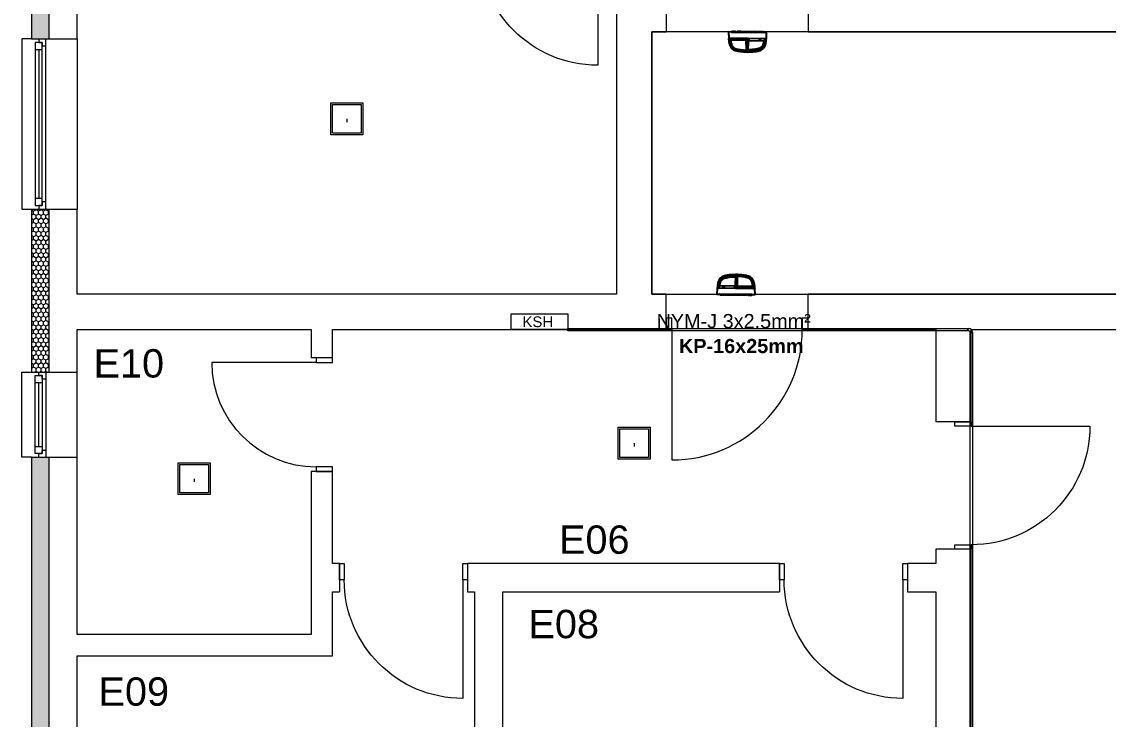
# Model space of a CAD drawing. Header units: feet. Extents: x 2566339 to 2624673, y -122443 to -81443.
# Drawn here: x 2579760 to 2587415, y -104858 to -99938 of the extents above; entities that cross this region are included whole.
import ezdxf

# ---------------------------------------------------------------- set-up
doc = ezdxf.new("R2010")
doc.units = ezdxf.units.FT
doc.header["$MEASUREMENT"] = 0
doc.layers.add('00E-Ndriqimi', color=5, linetype='Continuous', lineweight=18)
doc.layers.add('2DE_PRO_KT', color=6, linetype='Continuous', lineweight=15)
doc.layers.add('00E-Ndriqimi elektrike', color=5, linetype='Continuous')
doc.layers.add('Exterior walls', color=7, linetype='Continuous')
for name, color, linetype, lineweight, true_color in [('Annotation - Text_Pen_No__82', 7, 'Continuous', 5, 0xaaaaaa), ('ARCHICAD Doors_Pen_No__82', 7, 'Continuous', 5, 0xaaaaaa), ('ARCHICAD Windows_Pen_No__82', 7, 'Continuous', 5, 0xaaaaaa), ('Exterior walls_Pen_No__102', 7, 'Continuous', 5, 0xcccccc), ('Exterior walls_Pen_No__82', 7, 'Continuous', 5, 0xaaaaaa), ('Text blocks_Pen_No__82', 7, 'Continuous', 5, 0xaaaaaa)]:
    doc.layers.add(name, color=color, linetype=linetype, lineweight=lineweight, true_color=true_color)
doc.styles.add('CP_ATTR', font='arial.ttf')
doc.styles.add('GENERATED_STYLE_1', font='arial.ttf')
doc.styles.add('GENERATED_STYLE_2', font='arialbd.ttf')
pattern_1 = [(90, (2247653.822, -76424.967), (-34.641016, 0), [20, -40]), (90, (2247636.502, -76394.967), (-34.641016, 0), [20, -40]), (150, (2247653.822, -76404.967), (17.320508, 30), [20, -40]), (150, (2247619.18, -76404.967), (17.320508, 30), [20, -40]), (210, (2247653.822, -76424.967), (-17.320508, 30), [20, -40]), (210, (2247619.18, -76424.967), (-17.320508, 30), [20, -40])]

# ---------------------------------------------------------------- blocks, each defined once
blk = doc.blocks.new('Window 22_2')
at = {"layer": 'ARCHICAD Windows_Pen_No__82', "color": 253, "linetype": 'Continuous', "lineweight": 5, "true_color": 0xaaaaaa}
for p, q in [((-300, 50), (-300, 120)), ((-300, 120), (300, 120)), ((300, 120), (300, 50)), ((-300, 50), (-300, 0)), ((-300, 0), (-275, 0)), ((-300, 0), (-300, -50)), ((-300, 0), (-300, -50)), ((-275, 25), (-225, 25)), ((-275, -25), (-275, 25)), ((-275, 0), (-275, -25)), ((-225, 25), (225, 25)), ((-225, 25), (-225, -25)), ((-225, 25), (225, 25)), ((-225, 0), (225, 0)), ((225, -25), (225, 25)), ((225, 25), (275, 25)), ((275, 25), (275, -25)), ((275, -25), (275, 0)), ((275, 0), (300, 0)), ((300, 50), (300, 0)), ((300, 0), (300, -50)), ((300, 0), (300, -50)), ((-250, -50), (-300, -50)), ((-300, -50), (-300, -70)), ((-300, -70), (-300, -270)), ((-275, -25), (-250, -25)), ((-225, -25), (-275, -25)), ((-250, -25), (-250, -50)), ((250, -50), (-250, -50)), ((225, -25), (-225, -25)), ((275, -25), (225, -25)), ((250, -50), (250, -25)), ((250, -25), (275, -25)), ((300, -50), (250, -50)), ((300, -50), (300, -70)), ((300, -70), (300, -270)), ((-300, -270), (300, -270))]:
    blk.add_line(p, q, dxfattribs=at)
blk = doc.blocks.new('Window 22_3')
at = {"layer": 'ARCHICAD Windows_Pen_No__82', "color": 253, "linetype": 'Continuous', "lineweight": 5, "true_color": 0xaaaaaa}
for p, q in [((-600, 50), (-600, 120)), ((-600, 120), (600, 120)), ((600, 120), (600, 50)), ((-600, 50), (-600, 0)), ((-600, 0), (-575, 0)), ((-600, 0), (-600, -50)), ((-600, 0), (-600, -50)), ((-575, 25), (-525, 25)), ((-575, -25), (-575, 25)), ((-575, 0), (-575, -25)), ((-525, 25), (525, 25)), ((-525, 25), (-525, -25)), ((-525, 25), (525, 25)), ((-525, 0), (525, 0)), ((525, -25), (525, 25)), ((525, 25), (575, 25)), ((575, 25), (575, -25)), ((575, -25), (575, 0)), ((575, 0), (600, 0)), ((600, 50), (600, 0)), ((600, 0), (600, -50)), ((600, 0), (600, -50)), ((-550, -50), (-600, -50)), ((-600, -50), (-600, -70)), ((-600, -70), (-600, -270)), ((-575, -25), (-550, -25)), ((-525, -25), (-575, -25)), ((-550, -25), (-550, -50)), ((550, -50), (-550, -50)), ((525, -25), (-525, -25)), ((575, -25), (525, -25)), ((550, -50), (550, -25)), ((550, -25), (575, -25)), ((600, -50), (550, -50)), ((600, -50), (600, -70)), ((600, -70), (600, -270)), ((-600, -270), (600, -270))]:
    blk.add_line(p, q, dxfattribs=at)
blk = doc.blocks.new('Wall_11', base_point=(2579829.8, -94539.2))
at = {"layer": 'Exterior walls_Pen_No__82', "linetype": 'Continuous', "lineweight": 5, "true_color": 0xaaaaaa}
h = blk.add_hatch(dxfattribs=at)
h.set_pattern_fill('STYROFOAM_SM_INSULATION', color=253, style=0, pattern_type=2)
h.set_pattern_definition(pattern_1)
h.paths.add_polyline_path([(2579829.8, -100059.2), (2579879.8, -100059.2), (2579929.8, -100059.2), (2579949.8, -100059.2), (2579949.8, -94659.2), (2579829.8, -94539.2)])
h = blk.add_hatch(dxfattribs=at)
h.set_pattern_fill('STYROFOAM_SM_INSULATION', color=253, style=0, pattern_type=2)
h.set_pattern_definition(pattern_1)
h.paths.add_polyline_path([(2579829.8, -101259.2), (2579829.8, -102409.2), (2579879.8, -102409.2), (2579929.8, -102409.2), (2579949.8, -102409.2), (2579949.8, -101259.2), (2579929.8, -101259.2), (2579879.8, -101259.2)])
h = blk.add_hatch(dxfattribs=at)
h.set_pattern_fill('STYROFOAM_SM_INSULATION', color=253, style=0, pattern_type=2)
h.set_pattern_definition(pattern_1)
h.paths.add_polyline_path([(2579879.8, -103009.2), (2579829.8, -103009.2), (2579829.8, -107579.2), (2579949.8, -107459.2), (2579949.8, -103009.2), (2579929.8, -103009.2)])
at = {"layer": 'Exterior walls_Pen_No__82', "color": 253, "linetype": 'Continuous', "lineweight": 5, "true_color": 0xaaaaaa}
for p, q in [((2579949.8, -94659.2), (2579949.8, -100059.2)), ((2579829.8, -100059.2), (2579879.8, -100059.2)), ((2579879.8, -100059.2), (2579929.8, -100059.2)), ((2579929.8, -100059.2), (2579949.8, -100059.2)), ((2579949.8, -100059.2), (2580149.8, -100059.2)), ((2579829.8, -101259.2), (2579879.8, -101259.2)), ((2579879.8, -101259.2), (2579929.8, -101259.2)), ((2579929.8, -101259.2), (2579949.8, -101259.2)), ((2579949.8, -101259.2), (2579949.8, -102409.2)), ((2579949.8, -101259.2), (2580149.8, -101259.2)), ((2579829.8, -102409.2), (2579879.8, -102409.2)), ((2579879.8, -102409.2), (2579929.8, -102409.2)), ((2579929.8, -102409.2), (2579949.8, -102409.2)), ((2579949.8, -102409.2), (2580149.8, -102409.2)), ((2579829.8, -103009.2), (2579879.8, -103009.2)), ((2579879.8, -103009.2), (2579929.8, -103009.2)), ((2579929.8, -103009.2), (2579949.8, -103009.2)), ((2579949.8, -103009.2), (2579949.8, -107459.2)), ((2579949.8, -103009.2), (2580149.8, -103009.2))]:
    blk.add_line(p, q, dxfattribs=at)
at = {"layer": 'Exterior walls_Pen_No__82', "color": 253, "linetype": 'Continuous', "lineweight": 5, "true_color": 0xaaaaaa, "flags": 128}
for points in [[(2579829.8, -94539.2), (2579829.8, -100059.2)], [(2580149.8, -100059.2), (2580149.8, -99409.2)], [(2579829.8, -101259.2), (2579829.8, -102409.2)], [(2580149.8, -101859.2), (2580149.8, -101259.2)], [(2580149.8, -102409.2), (2580149.8, -102109.2)], [(2579829.8, -103009.2), (2579829.8, -107579.2)], [(2580149.8, -104259.2), (2580149.8, -103009.2)], [(2580149.8, -107259.2), (2580149.8, -104409.2)]]:
    blk.add_lwpolyline(points, dxfattribs=at)
at = {"layer": 'ARCHICAD Windows_Pen_No__82', "color": 253, "linetype": 'Continuous', "lineweight": 5, "true_color": 0xaaaaaa, "xscale": -1, "zscale": 1000, "rotation": 90}
blk.add_blockref('Window 22_3', (2579879.8, -100659.2), dxfattribs=at)
at = {"layer": 'ARCHICAD Windows_Pen_No__82', "color": 253, "linetype": 'Continuous', "lineweight": 5, "true_color": 0xaaaaaa, "zscale": 1000, "rotation": 90}
blk.add_blockref('Window 22_2', (2579879.8, -102709.2), dxfattribs=at)
blk = doc.blocks.new('Storefront with Transom 22_4')
at = {"layer": 'ARCHICAD Doors_Pen_No__82', "color": 253, "linetype": 'Continuous', "lineweight": 5, "true_color": 0xaaaaaa}
for p, q in [((460, 0), (460, 920)), ((-500, 0), (-500, -80)), ((-460, 0), (-500, 0)), ((-500, 0), (-500, -80)), ((-500, 0), (-500, -80)), ((-460, -80), (-460, 0)), ((460, 0), (460, -80)), ((500, 0), (460, 0)), ((500, -80), (500, 0)), ((500, 0), (500, -80)), ((500, 0), (500, -80)), ((-500, -80), (-460, -80)), ((-500, -80), (-500, -250)), ((460, -80), (500, -80)), ((500, -80), (500, -250))]:
    blk.add_line(p, q, dxfattribs=at)
blk.add_arc((460, 0), 920, 90, 180, dxfattribs=at)
blk = doc.blocks.new('Wall_28', base_point=(2589649.8, -102109.2))
at = {"layer": 'Exterior walls_Pen_No__82', "color": 253, "linetype": 'Continuous', "lineweight": 5, "true_color": 0xaaaaaa}
for p, q in [((2584299.8, -102029.2), (2584299.8, -101859.2)), ((2585299.8, -102029.2), (2585299.8, -101859.2)), ((2584299.8, -102109.2), (2584299.8, -102029.2)), ((2585299.8, -102109.2), (2585299.8, -102029.2))]:
    blk.add_line(p, q, dxfattribs=at)
at = {"layer": 'Exterior walls_Pen_No__82', "color": 253, "linetype": 'Continuous', "lineweight": 5, "true_color": 0xaaaaaa, "flags": 128}
for points in [[(2583949.8, -101859.2), (2580149.8, -101859.2)], [(2584299.8, -101859.2), (2584199.8, -101859.2)], [(2589899.8, -101859.2), (2585299.8, -101859.2)], [(2580149.8, -102109.2), (2581799.8, -102109.2)], [(2581949.8, -102109.2), (2584299.8, -102109.2)], [(2585299.8, -102109.2), (2586199.8, -102109.2)], [(2586449.8, -102109.2), (2589649.8, -102109.2)]]:
    blk.add_lwpolyline(points, dxfattribs=at)
at = {"layer": 'ARCHICAD Doors_Pen_No__82', "color": 253, "linetype": 'Continuous', "lineweight": 5, "true_color": 0xaaaaaa, "zscale": 1000, "rotation": 180}
blk.add_blockref('Storefront with Transom 22_4', (2584799.8, -102109.2), dxfattribs=at)
blk = doc.blocks.new('Entrance Door 22')
at = {"layer": 'ARCHICAD Doors_Pen_No__82', "color": 253, "linetype": 'Continuous', "lineweight": 5, "true_color": 0xaaaaaa}
for p, q in [((418, 0), (418, 836)), ((-418, 0), (-450, 0)), ((-450, 0), (-450, -115)), ((-450, 0), (-450, -115)), ((-450, 0), (-450, -115)), ((-418, -115), (-418, 0)), ((450, 0), (418, 0)), ((418, 0), (418, -115)), ((450, -115), (450, 0)), ((450, 0), (450, -115)), ((450, 0), (450, -115)), ((-450, -115), (-418, -115)), ((-450, -115), (-450, -250)), ((418, -115), (450, -115)), ((450, -115), (450, -250))]:
    blk.add_line(p, q, dxfattribs=at)
blk.add_arc((418, 0), 836, 90, 180, dxfattribs=at)
blk = doc.blocks.new('Wall_29', base_point=(2586449.8, -107259.2))
at = {"layer": 'Exterior walls_Pen_No__82', "color": 253, "linetype": 'Continuous', "lineweight": 5, "true_color": 0xaaaaaa}
for p, q in [((2586334.8, -102759.2), (2586199.8, -102759.2)), ((2586449.8, -102759.2), (2586334.8, -102759.2)), ((2586334.8, -103659.2), (2586199.8, -103659.2)), ((2586449.8, -103659.2), (2586334.8, -103659.2))]:
    blk.add_line(p, q, dxfattribs=at)
at = {"layer": 'Exterior walls_Pen_No__82', "color": 253, "linetype": 'Continuous', "lineweight": 5, "true_color": 0xaaaaaa, "flags": 128}
for points in [[(2586199.8, -102109.2), (2586199.8, -102759.2)], [(2586449.8, -102759.2), (2586449.8, -102109.2)], [(2586199.8, -103659.2), (2586199.8, -103759.2)], [(2586449.8, -107259.2), (2586449.8, -103659.2)], [(2586199.8, -103959.2), (2586199.8, -107259.2)], [(2586199.8, -107259.2), (2586449.8, -107259.2)]]:
    blk.add_lwpolyline(points, dxfattribs=at)
at = {"layer": 'ARCHICAD Doors_Pen_No__82', "color": 253, "linetype": 'Continuous', "lineweight": 5, "true_color": 0xaaaaaa, "xscale": -1, "zscale": 1000, "rotation": 270}
blk.add_blockref('Entrance Door 22', (2586449.8, -103209.2), dxfattribs=at)
blk = doc.blocks.new('Entrance Door 22_2')
at = {"layer": 'ARCHICAD Doors_Pen_No__82', "color": 253, "linetype": 'Continuous', "lineweight": 5, "true_color": 0xaaaaaa}
for p, q in [((368, 0), (368, 736)), ((-400, 0), (-400, 35)), ((-368, 0), (-400, 0)), ((-400, 0), (-400, -115)), ((-400, -115), (-400, 0)), ((-400, -115), (-400, 0)), ((-368, -115), (-368, 0)), ((400, 0), (368, 0)), ((368, 0), (368, -115)), ((400, 0), (400, 35)), ((400, -115), (400, 0)), ((400, -115), (400, 0)), ((400, -115), (400, 0)), ((-400, -115), (-368, -115)), ((368, -115), (400, -115))]:
    blk.add_line(p, q, dxfattribs=at)
blk.add_arc((368, 0), 736, 90, 180, dxfattribs=at)
blk = doc.blocks.new('Wall_30', base_point=(2581799.8, -102109.2))
at = {"layer": 'Exterior walls_Pen_No__82', "color": 253, "linetype": 'Continuous', "lineweight": 5, "true_color": 0xaaaaaa}
for p, q in [((2581834.8, -102309.2), (2581799.8, -102309.2)), ((2581949.8, -102309.2), (2581834.8, -102309.2)), ((2581834.8, -103109.2), (2581799.8, -103109.2)), ((2581949.8, -103109.2), (2581834.8, -103109.2))]:
    blk.add_line(p, q, dxfattribs=at)
at = {"layer": 'Exterior walls_Pen_No__82', "color": 253, "linetype": 'Continuous', "lineweight": 5, "true_color": 0xaaaaaa, "flags": 128}
for points in [[(2581799.8, -102109.2), (2581799.8, -102309.2)], [(2581949.8, -102309.2), (2581949.8, -102109.2)], [(2581799.8, -103109.2), (2581799.8, -104259.2)], [(2581949.8, -103759.2), (2581949.8, -103109.2)], [(2581949.8, -104409.2), (2581949.8, -103959.2)]]:
    blk.add_lwpolyline(points, dxfattribs=at)
at = {"layer": 'ARCHICAD Doors_Pen_No__82', "color": 253, "linetype": 'Continuous', "lineweight": 5, "true_color": 0xaaaaaa, "zscale": 1000, "rotation": 90}
blk.add_blockref('Entrance Door 22_2', (2581834.8, -102709.2), dxfattribs=at)
blk = doc.blocks.new('Wall_31', base_point=(2581799.8, -104259.2))
at = {"layer": 'Exterior walls_Pen_No__82', "color": 253, "linetype": 'Continuous', "lineweight": 5, "true_color": 0xaaaaaa, "flags": 128}
for points in [[(2581799.8, -104259.2), (2580149.8, -104259.2)], [(2580149.8, -104409.2), (2581949.8, -104409.2)]]:
    blk.add_lwpolyline(points, dxfattribs=at)
blk = doc.blocks.new('Entrance Door 22_3')
at = {"layer": 'ARCHICAD Doors_Pen_No__82', "color": 253, "linetype": 'Continuous', "lineweight": 5, "true_color": 0xaaaaaa}
for p, q in [((418, 0), (418, 836)), ((-450, 0), (-450, 85)), ((450, 0), (450, 85)), ((-418, 0), (-450, 0)), ((-450, 0), (-450, -115)), ((-450, -115), (-450, 0)), ((-450, -115), (-450, 0)), ((-418, -115), (-418, 0)), ((450, 0), (418, 0)), ((418, 0), (418, -115)), ((450, -115), (450, 0)), ((450, -115), (450, 0)), ((450, -115), (450, 0)), ((-450, -115), (-418, -115)), ((418, -115), (450, -115))]:
    blk.add_line(p, q, dxfattribs=at)
blk.add_arc((418, 0), 836, 90, 180, dxfattribs=at)
blk = doc.blocks.new('Wall_32', base_point=(2581799.8, -103959.2))
at = {"layer": 'Exterior walls_Pen_No__82', "color": 253, "linetype": 'Continuous', "lineweight": 5, "true_color": 0xaaaaaa}
for p, q in [((2581999.8, -103759.2), (2581999.8, -103874.2)), ((2582899.8, -103759.2), (2582899.8, -103874.2)), ((2585099.8, -103759.2), (2585099.8, -103874.2)), ((2585999.8, -103759.2), (2585999.8, -103874.2)), ((2581999.8, -103874.2), (2581999.8, -103959.2)), ((2582899.8, -103874.2), (2582899.8, -103959.2)), ((2585099.8, -103874.2), (2585099.8, -103959.2)), ((2585999.8, -103874.2), (2585999.8, -103959.2))]:
    blk.add_line(p, q, dxfattribs=at)
at = {"layer": 'Exterior walls_Pen_No__82', "color": 253, "linetype": 'Continuous', "lineweight": 5, "true_color": 0xaaaaaa, "flags": 128}
for points in [[(2581999.8, -103759.2), (2581949.8, -103759.2)], [(2585099.8, -103759.2), (2582899.8, -103759.2)], [(2586199.8, -103759.2), (2585999.8, -103759.2)], [(2581949.8, -103959.2), (2581999.8, -103959.2)], [(2582899.8, -103959.2), (2582949.8, -103959.2)], [(2583149.8, -103959.2), (2585099.8, -103959.2)], [(2585999.8, -103959.2), (2586199.8, -103959.2)]]:
    blk.add_lwpolyline(points, dxfattribs=at)
at = {"layer": 'ARCHICAD Doors_Pen_No__82', "color": 253, "linetype": 'Continuous', "lineweight": 5, "true_color": 0xaaaaaa, "xscale": -1, "zscale": 1000, "rotation": 180}
for p in [(2582449.8, -103874.2), (2585549.8, -103874.2)]:
    blk.add_blockref('Entrance Door 22_3', p, dxfattribs=at)
blk = doc.blocks.new('Wall_33', base_point=(2582949.8, -103959.2))
at = {"layer": 'Exterior walls_Pen_No__82', "color": 253, "linetype": 'Continuous', "lineweight": 5, "true_color": 0xaaaaaa, "flags": 128}
for points in [[(2582949.8, -103959.2), (2582949.8, -107259.2)], [(2583149.8, -107259.2), (2583149.8, -103959.2)]]:
    blk.add_lwpolyline(points, dxfattribs=at)
blk = doc.blocks.new('Wall_35', base_point=(2598049.8, -100009.2))
at = {"layer": 'Exterior walls_Pen_No__82', "color": 253, "linetype": 'Continuous', "lineweight": 5, "true_color": 0xaaaaaa}
for p, q in [((2584299.8, -99839.2), (2584299.8, -100009.2)), ((2585299.8, -99839.2), (2585299.8, -100009.2))]:
    blk.add_line(p, q, dxfattribs=at)
at = {"layer": 'Exterior walls_Pen_No__82', "color": 253, "linetype": 'Continuous', "lineweight": 5, "true_color": 0xaaaaaa, "flags": 128}
for points in [[(2584199.8, -100009.2), (2584299.8, -100009.2)], [(2585299.8, -100009.2), (2590105.6, -100009.2)]]:
    blk.add_lwpolyline(points, dxfattribs=at)
at = {"layer": 'ARCHICAD Doors_Pen_No__82', "color": 253, "linetype": 'Continuous', "lineweight": 5, "true_color": 0xaaaaaa, "zscale": 1000}
blk.add_blockref('Storefront with Transom 22_4', (2584799.8, -99759.2), dxfattribs=at)
blk = doc.blocks.new('Wall_36', base_point=(2584199.8, -100009.2))
at = {"layer": 'Exterior walls_Pen_No__82', "color": 253, "linetype": 'Continuous', "lineweight": 5, "true_color": 0xaaaaaa, "flags": 128}
for points in [[(2583949.8, -99759.2), (2583949.8, -101859.2)], [(2584199.8, -101859.2), (2584199.8, -100009.2)]]:
    blk.add_lwpolyline(points, dxfattribs=at)
blk = doc.blocks.new('Entrance Door 22_4')
at = {"layer": 'ARCHICAD Doors_Pen_No__82', "color": 253, "linetype": 'Continuous', "lineweight": 5, "true_color": 0xaaaaaa}
for p, q in [((418, 0), (418, 836)), ((-418, 0), (-450, 0)), ((-450, 0), (-450, -115)), ((-450, 0), (-450, -115)), ((-450, 0), (-450, -115)), ((-418, -115), (-418, 0)), ((450, 0), (418, 0)), ((418, 0), (418, -115)), ((450, -115), (450, 0)), ((450, 0), (450, -115)), ((450, 0), (450, -115)), ((-450, -115), (-418, -115)), ((-450, -115), (-450, -200)), ((418, -115), (450, -115)), ((450, -115), (450, -200))]:
    blk.add_line(p, q, dxfattribs=at)
blk.add_arc((418, 0), 836, 90, 180, dxfattribs=at)
blk = doc.blocks.new('Wall_43', base_point=(2584149.8, -99209.2))
at = {"layer": 'Exterior walls_Pen_No__82', "color": 253, "linetype": 'Continuous', "lineweight": 5, "true_color": 0xaaaaaa}
for p, q in [((2582949.8, -99294.2), (2582949.8, -99209.2)), ((2583849.8, -99294.2), (2583849.8, -99209.2)), ((2582949.8, -99409.2), (2582949.8, -99294.2)), ((2583849.8, -99409.2), (2583849.8, -99294.2))]:
    blk.add_line(p, q, dxfattribs=at)
at = {"layer": 'Exterior walls_Pen_No__82', "color": 253, "linetype": 'Continuous', "lineweight": 5, "true_color": 0xaaaaaa, "flags": 128}
for points in [[(2582399.8, -99209.2), (2580149.8, -99209.2)], [(2582949.8, -99209.2), (2582599.8, -99209.2)], [(2584149.8, -99209.2), (2583849.8, -99209.2)], [(2580149.8, -99409.2), (2582949.8, -99409.2)], [(2583849.8, -99409.2), (2583949.8, -99409.2)]]:
    blk.add_lwpolyline(points, dxfattribs=at)
at = {"layer": 'ARCHICAD Doors_Pen_No__82', "color": 253, "linetype": 'Continuous', "lineweight": 5, "true_color": 0xaaaaaa, "xscale": -1, "zscale": 1000, "rotation": 180}
blk.add_blockref('Entrance Door 22_4', (2583399.8, -99409.2), dxfattribs=at)
blk = doc.blocks.new('VT-8618W-SQ 18W')
blk.add_line((0, 0), (0, -23.2))
for points in [[(-112.5, 112.5), (112.5, 112.5), (112.5, -112.5), (-112.5, -112.5)], [(-100.9, 100.9), (100.9, 100.9), (100.9, -100.9), (-100.9, -100.9)]]:
    blk.add_lwpolyline(points, close=True)
blk = doc.blocks.new('Trup ndriques LED 1x12W per montim ne mure mbi derë te baneses')
at = {"layer": '00E-Ndriqimi elektrike', "linetype": 'Continuous', "lineweight": -3}
for points in [[(-3.5, 145.9), (-49.6, 143.6), (-55.4, 143.6), (-60, 143.6), (-65.7, 142.4), (-70.4, 142.4), (-76.1, 141.3), (-80.7, 141.3), (-86.5, 140.1), (-91.1, 139), (-96.9, 136.7), (-101.5, 135.5), (-106.1, 133.2), (-110.7, 132.1), (-115.3, 128.6), (-118.8, 126.3), (-123.4, 124), (-126.9, 120.5), (-131.5, 114.8), (-134.9, 110.1), (-138.4, 105.5), (-140.7, 99.8), (-143, 94), (-144.2, 90.5), (-144.2, 87.1), (-145.3, 83.6), (-146.5, 80.2), (-147.6, 75.5), (-147.6, 72.1), (-148.8, 67.5), (-148.8, 64), (-149.9, 59.4), (-149.9, 54.8), (-151.1, 50.2), (-151.1, 45.6), (-152.2, 40.9), (-152.2, 36.3), (-152.2, 31.7), (-153.4, 27.1), (-153.4, 22.5), (-153.4, 17.9), (-153.4, 13.3), (-154.5, 9.8), (-154.5, 5.2), (-154.5, 0.6), (-154.5, -4), (-153.4, -7.5), (-153.4, -12.1), (-153.4, -17.9), (-153.4, -22.5), (-152.2, -28.3), (-152.2, -34), (-152.2, -39.8), (-151.1, -45.6), (-151.1, -51.3), (-149.9, -57.1), (-148.8, -62.9), (-148.8, -67.5), (-147.6, -72.1), (-146.5, -76.7), (-146.5, -81.3), (-145.3, -84.8), (-144.2, -88.2), (-143, -91.7), (-141.9, -95.1), (-140.7, -98.6), (-139.6, -102.1), (-138.4, -104.4), (-136.1, -107.8), (-132.6, -112.5), (-129.2, -118.2), (-124.6, -121.7), (-119.9, -126.3), (-115.3, -129.8), (-111.9, -130.9), (-109.6, -132.1), (-106.1, -134.4), (-102.6, -135.5), (-99.2, -136.7), (-94.6, -137.8), (-90, -139), (-85.3, -139), (-80.7, -140.1), (-75, -141.3), (-69.2, -141.3), (-63.4, -142.4), (-60, -142.4), (-56.5, -142.4), (-53.1, -143.6), (-49.6, -143.6), (-3.5, -144.7), (-3.5, -121.7), (-1.2, -121.7), (0, -119.4), (0, -105.5), (-1.2, -104.4), (-3.5, -104.4), (-3.5, -102.1), (-1.2, -102.1), (0, -100.9), (0, -89.4), (-1.2, -88.2), (-3.5, -88.2), (-3.5, -87.1), (-1.2, -87.1), (0, -85.9), (0, -80.2), (-1.2, -79), (-3.5, -79), (-3.5, -77.9), (-1.2, -77.9), (0, -76.7), (0, -70.9), (-1.2, -69.8), (-3.5, -69.8), (-3.5, -68.6), (-1.2, -68.6), (0, -67.5), (0, -60.5), (-1.2, -60.5), (-3.5, -60.5), (-3.5, -58.2), (0, -58.2), (0, -57.1), (0, -54.8), (0, -53.6), (0, -45.6), (-1.2, -44.4), (0, -43.2), (0, 43.2), (-2.3, 45.6), (-3.5, 45.6), (-3.5, 47.9), (-1.2, 47.9), (0, 49), (0, 54.8), (0, 55.9), (0, 58.2), (0, 58.2), (-3.5, 58.2), (-3.5, 59.4), (-1.2, 60.5), (0, 60.5), (0, 80.2), (-1.2, 81.3), (-3.5, 81.3), (-3.5, 92.8), (-1.2, 92.8), (0, 92.8), (0, 99.8), (-1.2, 100.9), (-3.5, 100.9), (-3.5, 104.4), (-1.2, 104.4), (0, 105.5), (0, 120.5), (-1.2, 121.7), (-3.5, 121.7), (-3.5, 145.9)], [(-64.6, 9.8), (-64.6, 128.6), (-49.6, 143.6), (-49.6, 4), (-153.4, 1.7)], [(-56.5, 139), (-58.8, 139), (-62.3, 139), (-66.9, 139), (-71.5, 139), (-75, 137.8), (-78.4, 137.8), (-81.9, 136.7), (-85.3, 136.7), (-88.8, 135.5), (-93.4, 134.4), (-96.9, 133.2), (-101.5, 132.1), (-106.1, 129.8), (-110.7, 127.4), (-114.2, 126.3), (-117.6, 124), (-121.1, 121.7), (-123.4, 118.2), (-125.7, 115.9), (-128, 113.6), (-130.3, 110.1), (-132.6, 107.8), (-134.9, 102.1), (-137.2, 97.5), (-138.4, 92.8), (-139.6, 90.5), (-140.7, 87.1), (-141.9, 83.6), (-143, 79), (-144.2, 73.2), (-145.3, 67.5), (-145.3, 64), (-145.3, 61.7), (-146.5, 58.2), (-146.5, 54.8), (-147.6, 49), (-147.6, 43.2), (-148.8, 37.5), (-148.8, 30.6), (-148.8, 24.8), (-149.9, 17.9), (-149.9, 12.1), (-149.9, 5.2)], [(-65.7, 129.8), (-68, 129.8), (-71.5, 129.8), (-75, 129.8), (-78.4, 128.6), (-83, 127.4), (-88.8, 126.3), (-93.4, 125.1), (-98, 124), (-102.6, 122.8), (-106.1, 120.5), (-110.7, 118.2), (-113, 115.9), (-116.5, 113.6), (-118.8, 111.3), (-121.1, 109), (-123.4, 106.7), (-126.9, 100.9), (-130.3, 96.3), (-131.5, 90.5), (-133.8, 85.9), (-133.8, 83.6), (-134.9, 80.2), (-136.1, 76.7), (-137.2, 72.1), (-138.4, 66.3), (-138.4, 60.5), (-139.6, 57.1), (-139.6, 53.6), (-140.7, 50.2), (-140.7, 46.7), (-140.7, 42.1), (-141.9, 37.5), (-141.9, 32.9), (-143, 27.1), (-143, 22.5), (-143, 17.9), (-143, 12.1), (-143, 6.3)], [(-65.7, 128.6), (-68, 127.4), (-71.5, 127.4), (-75, 127.4), (-78.4, 126.3), (-83, 126.3), (-87.7, 125.1), (-93.4, 122.8), (-98, 121.7), (-102.6, 120.5), (-106.1, 118.2), (-109.6, 115.9), (-113, 113.6), (-115.3, 112.4), (-118.8, 109), (-121.1, 106.7), (-122.3, 104.4), (-125.7, 99.8), (-128, 94), (-130.3, 89.4), (-131.5, 84.8), (-132.6, 82.5), (-133.8, 79), (-133.8, 74.4), (-134.9, 69.8), (-136.1, 65.2), (-137.2, 59.4), (-137.2, 55.9), (-137.2, 52.5), (-138.4, 49), (-138.4, 45.6), (-139.6, 40.9), (-139.6, 36.3), (-139.6, 31.7), (-140.7, 28.3), (-140.7, 23.6), (-140.7, 19), (-140.7, 14.4), (-140.7, 7.5), (-141.9, 6.3), (-143, 6.3)], [(-66.9, 9.8), (-66.9, 129.8), (-56.5, 140.1), (-49.6, 143.6)], [(-51.9, 100.9), (-54.2, 102.1), (-55.4, 100.9), (-57.7, 99.8), (-61.1, 96.3), (-62.3, 92.8), (-61.1, 91.7), (-58.8, 91.7), (-57.7, 92.8), (-54.2, 97.5), (-51.9, 100.9)], [(-3.5, 121.7), (-3.5, -19), (-3.5, -121.7)], [(-154.5, 5.2), (-151.1, 8.6), (-143, 8.6), (-140.7, 8.6)], [(-49.6, 4), (-51.9, 6.3), (-53.1, 7.5), (-55.4, 8.6), (-57.7, 8.6), (-148.8, 6.3), (-151.1, 5.2), (-152.2, 4), (-153.4, 0.6), (-153.4, -0.6), (-153.4, -2.9), (-151.1, -5.2), (-148.8, -5.2), (-69.2, -7.5), (-66.9, -7.5), (-65.7, -9.8), (-66.9, -125.1), (-70.4, -125.1), (-73.8, -124), (-77.3, -124), (-80.7, -122.8), (-86.5, -121.7), (-92.3, -120.5), (-96.9, -118.2), (-101.5, -117.1), (-105, -115.9), (-107.3, -114.8), (-109.6, -112.5), (-111.9, -111.3), (-115.3, -107.8), (-118.8, -104.4), (-121.1, -100.9), (-122.3, -98.6), (-124.6, -95.1), (-125.7, -91.7), (-128, -87.1), (-129.2, -82.5), (-130.3, -76.7), (-131.5, -70.9), (-132.6, -65.2), (-133.8, -59.4), (-134.9, -53.6), (-136.1, -47.9), (-136.1, -42.1), (-137.2, -36.3), (-137.2, -31.7), (-137.2, -27.1), (-137.2, -22.5), (-138.4, -19), (-138.4, -15.6), (-138.4, -12.1), (-138.4, -7.5), (-138.4, -6.3)], [(-153.4, 2.9), (-51.9, 6.3)], [(-140.7, 7.5), (-55.4, 9.8), (-51.9, 8.6), (-50.7, 7.5), (-49.6, 4)], [(-3.5, 73.2), (0, 73.2)], [(-153.4, -1.7), (-49.6, -4)], [(-153.4, -2.9), (-51.9, -5.2)], [(-153.4, -5.2), (-151.1, -8.6), (-139.6, -8.6)], [(-56.5, -139), (-58.8, -139), (-62.3, -139), (-65.7, -139), (-69.2, -139), (-72.7, -137.8), (-77.3, -137.8), (-80.7, -136.7), (-85.3, -135.5), (-90, -135.5), (-93.4, -134.4), (-98, -132.1), (-102.6, -130.9), (-106.1, -129.8), (-110.7, -127.4), (-114.2, -125.1), (-117.6, -122.8), (-121.1, -120.5), (-124.6, -117.1), (-128, -113.6), (-130.3, -109), (-133.8, -104.4), (-134.9, -100.9), (-137.2, -98.6), (-138.4, -95.1), (-139.6, -90.5), (-140.7, -87.1), (-141.9, -82.5), (-143, -76.7), (-144.2, -72.1), (-145.3, -66.3), (-145.3, -60.5), (-146.5, -54.8), (-147.6, -49), (-147.6, -43.2), (-148.8, -37.5), (-148.8, -32.9), (-148.8, -27.1), (-149.9, -22.5), (-149.9, -17.9), (-149.9, -14.4), (-149.9, -11), (-149.9, -7.5), (-149.9, -5.2)], [(-139.6, -6.3), (-139.6, -9.8), (-139.6, -14.4), (-139.6, -19), (-139.6, -24.8), (-138.4, -30.6), (-138.4, -36.3), (-137.2, -42.1), (-137.2, -46.7), (-136.1, -51.3), (-136.1, -55.9), (-134.9, -61.7), (-133.8, -67.5), (-132.6, -73.2), (-131.5, -79), (-130.3, -84.8), (-129.2, -90.5), (-126.9, -95.1), (-124.6, -99.8), (-121.1, -104.4), (-117.6, -107.8), (-115.3, -110.1), (-111.9, -112.5), (-109.6, -114.8), (-107.3, -115.9), (-103.8, -118.2), (-100.3, -119.4), (-94.6, -120.5), (-88.8, -122.8), (-83, -124), (-77.3, -125.1), (-71.5, -126.3), (-65.7, -126.3), (-49.6, -143.6)], [(-68, -7.5), (-57.7, -7.5), (-53.1, -7.5), (-49.6, -4), (-49.6, -143.6)], [(-49.6, -4), (-50.7, -6.3), (-51.9, -7.5), (-55.4, -9.8), (-65.7, -9.8)], [(0, -19), (-3.5, -19)], [(-3.5, -27.1), (0, -27.1)], [(-3.5, -28.3), (0, -28.3)], [(-3.5, -34), (0, -32.9)], [(-3.5, -37.5), (-2.3, -37.5), (-1.2, -36.3), (0, -35.2)], [(-3.5, -44.4), (-1.2, -44.4)], [(-3.5, -49), (0, -49)], [(-3.5, -53.6), (0, -53.6)], [(-68, -126.3), (-68, -127.4), (-56.5, -139), (-54.2, -141.3), (-51.9, -143.6)], [(-51.9, -99.8), (-54.2, -100.9), (-56.5, -99.8), (-58.8, -98.6), (-61.1, -95.1), (-62.3, -92.8), (-61.1, -91.7), (-58.8, -91.7), (-56.5, -92.8), (-53.1, -96.3), (-51.9, -99.8)], [(-3.5, -94), (0, -94)]]:
    blk.add_lwpolyline(points, dxfattribs=at)
blk = doc.blocks.new('*U127')
for p, q in [((0, -8), (0, 8)), ((0, 8), (4593.6, 8)), ((4593.6, 8), (4593.6, -8)), ((4593.6, -8), (0, -8))]:
    blk.add_line(p, q)
at = {"style": 'CP_ATTR', "flags": 9}
for tag in ['NAME', 'PRODUCER', 'PRODUCT-TYPE', 'ARTICLE', 'FLOW', 'NUMBER', 'SYSTEM', 'FORM', 'SIZE', 'CHARACTER', 'ORDER-NO', 'GROUP', 'OTHER']:
    blk.add_attdef(tag, (0, 0), '', height=0.0001, dxfattribs=at)
blk = doc.blocks.new('*U128')
for p, q in [((0, -8), (0, 8)), ((0, 8), (5, 8)), ((15, 18), (15, 23)), ((15, 23), (31, 23)), ((31, 23), (31, 18)), ((5, -8), (0, -8))]:
    blk.add_line(p, q)
for radius in [26, 10]:
    blk.add_arc((5, 18), radius, 270, 0)
at = {"style": 'CP_ATTR', "flags": 9}
for tag in ['NAME', 'PRODUCER', 'PRODUCT-TYPE', 'ARTICLE', 'FLOW', 'NUMBER', 'SYSTEM', 'FORM', 'SIZE', 'CHARACTER', 'ORDER-NO', 'GROUP', 'OTHER']:
    blk.add_attdef(tag, (0, 0), '', height=0.0001, dxfattribs=at)
blk = doc.blocks.new('*U129')
for p, q in [((0, -8), (0, 8)), ((0, 8), (2818.9, 8)), ((2818.9, 8), (2818.9, -8)), ((2818.9, -8), (0, -8))]:
    blk.add_line(p, q)
at = {"style": 'CP_ATTR', "flags": 9}
for tag in ['NAME', 'PRODUCER', 'PRODUCT-TYPE', 'ARTICLE', 'FLOW', 'NUMBER', 'SYSTEM', 'FORM', 'SIZE', 'CHARACTER', 'ORDER-NO', 'GROUP', 'OTHER']:
    blk.add_attdef(tag, (0, 0), '', height=0.0001, dxfattribs=at)

msp = doc.modelspace()

# ---------------------------------------------------------------- linework, layer by layer
at = {"layer": 'Exterior walls_Pen_No__102', "color": 254, "linetype": 'Continuous', "lineweight": 5, "true_color": 0xcccccc, "flags": 128}
msp.add_lwpolyline([(2583208, -102109.2), (2583208, -101999.2), (2583608, -101999.2), (2583608, -102109.2)], close=True, dxfattribs=at)
at = {"layer": 'Exterior walls_Pen_No__82', "color": 253, "linetype": 'Continuous', "lineweight": 5, "true_color": 0xaaaaaa}
for p, q in [((2597999.8, -100009.2), (2584199.8, -100009.2)), ((2584199.8, -100009.2), (2584199.8, -101859.2)), ((2597999.8, -100009.2), (2584199.8, -100009.2)), ((2584199.8, -100009.2), (2584199.8, -101859.2)), ((2584199.8, -101859.2), (2589899.8, -101859.2)), ((2584199.8, -101859.2), (2589899.8, -101859.2))]:
    msp.add_line(p, q, dxfattribs=at)

# ---------------------------------------------------------------- block references
at = {"layer": '00E-Ndriqimi'}
for p in [(2582049.8, -100622.6), (2584074.8, -102911), (2580974.8, -103161)]:
    msp.add_blockref('VT-8618W-SQ 18W', p, dxfattribs=at)
at = {"layer": '00E-Ndriqimi elektrike', "ltscale": 0.015289, "xscale": 0.9245096010064542, "yscale": 0.9245096010064542, "zscale": 0.9245096010064542}
for p, rotation in [((2584874.1, -100009.2), 89.33386968572626), ((2584792.1, -101864.8), 269.3338696857263)]:
    msp.add_blockref('Trup ndriques LED 1x12W per montim ne mure mbi derë te baneses', p, dxfattribs=dict(at, rotation=rotation))
at = {"layer": '2DE_PRO_KT'}
for name, p, rotation in [('*U129', (2586426.8, -102109.2), 180), ('*U127', (2586449.8, -106725.8), 90)]:
    msp.add_blockref(name, p, dxfattribs=dict(at, rotation=rotation))
at = {"layer": '2DE_PRO_KT', "zscale": 25, "rotation": 90}
msp.add_blockref('*U128', (2586449.8, -102132.2), dxfattribs=at)
at = {"layer": 'Exterior walls', "color": 253, "lineweight": 5, "true_color": 0xaaaaaa}
for name, p in [('Wall_11', (2579829.8, -94539.2)), ('Wall_35', (2598049.8, -100009.2)), ('Wall_43', (2584149.8, -99209.2)), ('Wall_36', (2584199.8, -100009.2)), ('Wall_28', (2589649.8, -102109.2)), ('Wall_30', (2581799.8, -102109.2)), ('Wall_29', (2586449.8, -107259.2)), ('Wall_32', (2581799.8, -103959.2)), ('Wall_33', (2582949.8, -103959.2)), ('Wall_31', (2581799.8, -104259.2))]:
    msp.add_blockref(name, p, dxfattribs=at)

# ---------------------------------------------------------------- texts
at = {"layer": 'Annotation - Text_Pen_No__82', "color": 0, "linetype": 'Continuous', "lineweight": 5, "char_height": 100, "attachment_point": 8}
for s, insert, style in [('\\A1;NYM-J 3x2.5mm²', (2584776, -102101.2), 'GENERATED_STYLE_1'), ('\\A1;KP-16x25mm', (2584829.5, -102276.7), 'GENERATED_STYLE_2')]:
    msp.add_mtext(s, dxfattribs=dict(at, insert=insert, style=style))
at = {"layer": 'Text blocks_Pen_No__82', "color": 253, "linetype": 'Continuous', "lineweight": 5, "true_color": 0xaaaaaa, "style": 'GENERATED_STYLE_1'}
for s, insert, char_height, attachment_point in [('\\A1;KSH', (2583396.1, -102017.1), 75, 2), ('\\A1;E10', (2580265.9, -102247.7), 200, 1), ('\\A1;E06', (2583545.4, -103490.7), 200, 1), ('\\A1;E08', (2583330.1, -104086.1), 200, 1), ('\\A1;E09', (2580300.8, -104562.2), 200, 1)]:
    msp.add_mtext(s, dxfattribs=dict(at, insert=insert, char_height=char_height, attachment_point=attachment_point))

doc.saveas('drawing.dxf')
